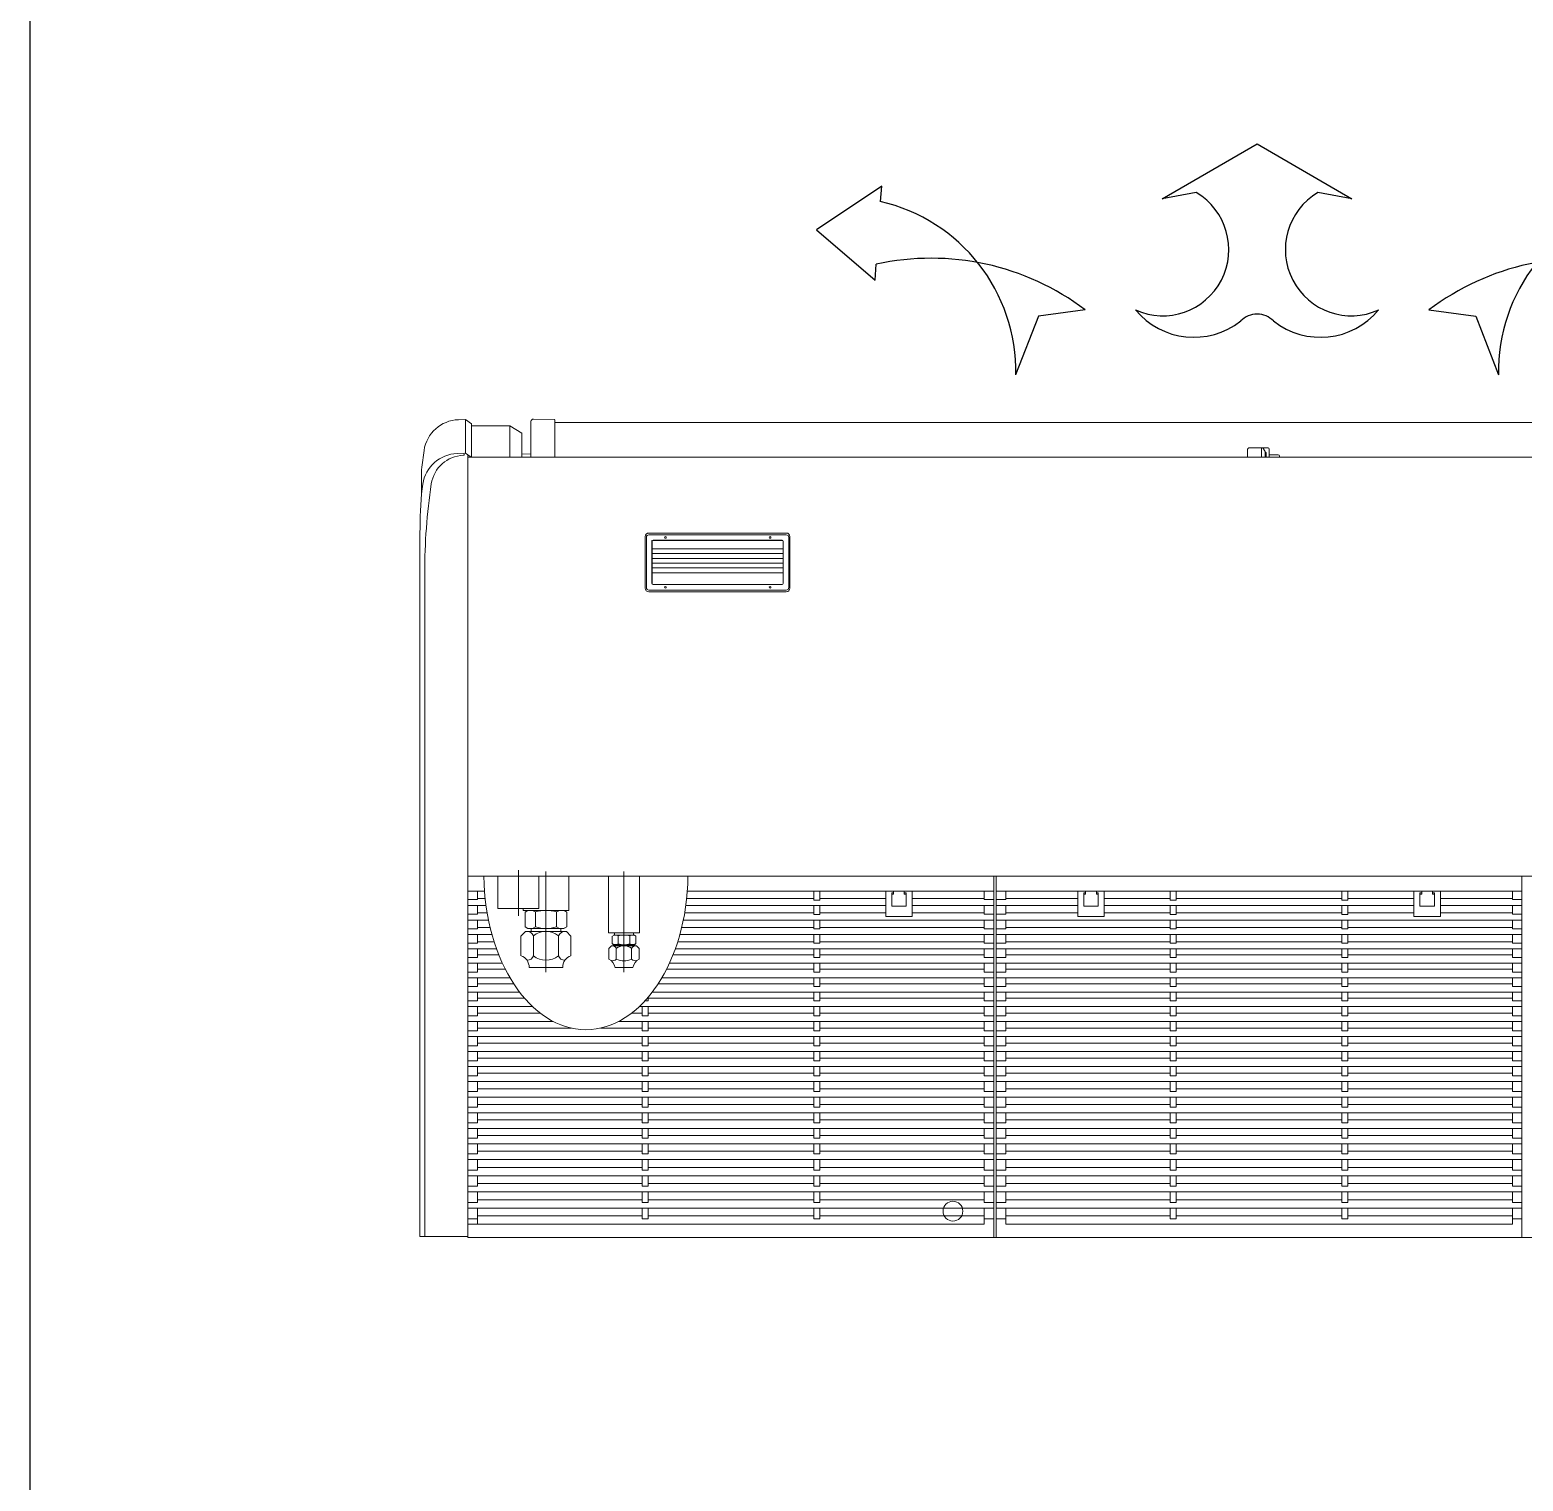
# Model space of a CAD drawing. Header units: inches. Extents: x -172 to 397, y -177 to 127.
# Drawn here: x 313.066 to 316.225, y 71.912 to 74.982 of the extents above; entities that cross this region are included whole.
import ezdxf

# ---------------------------------------------------------------- set-up
doc = ezdxf.new("R2010")
doc.units = ezdxf.units.IN
doc.header["$MEASUREMENT"] = 0
doc.linetypes.add('DIVIDE', pattern=[15, 7.5, -1.5, 1.5, -1.5, 1.5, -1.5])
for name, color, linetype in [('-EE-TEXT', 90, 'Continuous'), ('AC-FCU VRV', 100, 'Continuous'), ('AC-Sky Air R410A', 70, 'Continuous')]:
    doc.layers.add(name, color=color, linetype=linetype)
doc.layers.add('AC-VRV', color=30, linetype='Continuous', lineweight=0)

# ---------------------------------------------------------------- blocks, each defined once
blk = doc.blocks.new('A$C552A196F')
at = {"layer": 'AC-FCU VRV', "color": 4}
for p, q in [((0.1848, 0.1433), (0.1659, 0.1924)), ((0.5492, 0.1433), (0.5682, 0.1924)), ((0.2239, 0.1382), (0.1848, 0.1433)), ((0.5102, 0.1382), (0.5492, 0.1433)), ((0, 0.0716), (0.0488, 0.1134)), ((0.0488, 0.1134), (0.0497, 0.1002)), ((0.6852, 0.1134), (0.6843, 0.1002)), ((0.7341, 0.0716), (0.6852, 0.1134)), ((0.0546, 0.0352), (0, 0.0716)), ((0.6795, 0.0352), (0.7341, 0.0716)), ((0.0533, 0.048), (0.0546, 0.0352)), ((0.2881, 0.0456), (0.3164, 0.0405)), ((0.367, 0), (0.2881, 0.0456)), ((0.446, 0.0456), (0.367, 0)), ((0.4177, 0.0405), (0.446, 0.0456)), ((0.6808, 0.048), (0.6795, 0.0352))]:
    blk.add_line(p, q, dxfattribs=at)
for centre, radius, start, end in [((0.0211, 0.1892), 0.1448, 282.7302, 1.2724), ((0.7129, 0.1892), 0.1448, 178.7276, 257.2698), ((0.3143, 0.098), 0.063, 51.6489, 140.3449), ((0.4198, 0.098), 0.063, 39.6551, 128.3511), ((0.0958, 0.3074), 0.2122, 257.4741, 307.1365), ((0.2884, 0.088), 0.0551, 300.5308, 114.2727), ((0.367, 0.1606), 0.0189, 224.0338, 315.9662), ((0.4457, 0.088), 0.0551, 65.7273, 239.4692), ((0.6383, 0.3074), 0.2122, 232.8635, 282.5259)]:
    blk.add_arc(centre, radius, start, end, dxfattribs=at)
blk = doc.blocks.new('FHNQ ( 18-30 ) MV2S')
at = {"layer": 'AC-VRV', "color": 0}
for p, q in [((1927.7108, 1338.02), (1929.0288, 1338.02)), ((1928.1508, 1338.02), (1928.1508, 1337.719)), ((1928.5888, 1337.719), (1928.5888, 1338.02)), ((1928.5908, 1338.02), (1928.5908, 1337.719)), ((1929.0288, 1337.3683), (1929.0288, 1338.02)), ((1929.0288, 1338.019), (1929.0688, 1338.019)), ((1929.0648, 1337.4661), (1929.0648, 1338.019)), ((1929.0688, 1337.438), (1929.0688, 1338.019)), ((1927.7108, 1337.7187), (1929.0288, 1337.719)), ((1929.0675, 1337.4004), (1929.0675, 1337.3803)), ((1927.7108, 1337.3699), (1929.0288, 1337.3699)), ((1928.9563, 1337.3388), (1928.9563, 1337.3699)), ((1928.9763, 1337.3402), (1928.9763, 1337.3699)), ((1928.9838, 1337.3673), (1928.9763, 1337.3672)), ((1928.9838, 1337.3699), (1928.9838, 1337.3499)), ((1928.9938, 1337.3438), (1928.9938, 1337.3699)), ((1929.0259, 1337.342), (1929.0259, 1337.3699)), ((1929.0261, 1337.3699), (1929.0309, 1337.3666)), ((1929.0309, 1337.3385), (1929.0309, 1337.3666)), ((1929.0319, 1337.3683), (1929.0326, 1337.3683)), ((1929.0319, 1337.3666), (1929.0319, 1337.3683)), ((1929.0319, 1337.3666), (1929.0377, 1337.3668)), ((1928.9938, 1337.3438), (1928.9838, 1337.3499)), ((1928.9563, 1337.341), (1927.7833, 1337.341)), ((1928.9743, 1337.3382), (1928.9563, 1337.3385)), ((1928.9938, 1337.3438), (1929.0259, 1337.3438)), ((1929.0259, 1337.342), (1929.0309, 1337.3385)), ((1929.0309, 1337.3385), (1929.0367, 1337.3387))]:
    blk.add_line(p, q, dxfattribs=at)
at = {"layer": 'AC-VRV', "color": 8, "linetype": 'Continuous', "lineweight": 0}
for p, q in [((1928.1588, 1338.0089), (1928.1588, 1337.9955)), ((1928.5808, 1338.0089), (1928.1588, 1338.0089)), ((1928.5808, 1338.0089), (1928.5808, 1337.9955)), ((1929.0288, 1338.0089), (1928.5988, 1338.0089)), ((1928.5988, 1338.0089), (1928.5988, 1337.9955)), ((1928.1588, 1338.0043), (1928.1508, 1338.0043)), ((1928.5888, 1337.9955), (1928.1508, 1337.9955)), ((1928.2958, 1338.002), (1928.1588, 1338.002)), ((1928.2958, 1338.0043), (1928.2958, 1337.9955)), ((1928.3008, 1338.0043), (1928.2958, 1338.0043)), ((1928.3008, 1338.0043), (1928.3008, 1337.9955)), ((1928.3008, 1338.002), (1928.4388, 1338.002)), ((1928.4388, 1338.0043), (1928.4388, 1337.9955)), ((1928.4438, 1338.0043), (1928.4388, 1338.0043)), ((1928.4438, 1338.0043), (1928.4438, 1337.9955)), ((1928.4438, 1338.002), (1928.5808, 1338.002)), ((1928.5888, 1338.0043), (1928.5808, 1338.0043)), ((1928.5988, 1338.0043), (1928.5908, 1338.0043)), ((1929.0288, 1337.9955), (1928.5908, 1337.9955)), ((1928.7358, 1338.002), (1928.5988, 1338.002)), ((1928.7408, 1338.0043), (1928.7358, 1338.0043)), ((1928.7358, 1338.0043), (1928.7358, 1337.9955)), ((1928.7408, 1338.0043), (1928.7408, 1337.9955)), ((1928.7408, 1338.002), (1928.8788, 1338.002)), ((1928.8838, 1338.0043), (1928.8788, 1338.0043)), ((1928.8788, 1338.0043), (1928.8788, 1337.9955)), ((1928.8838, 1338.0043), (1928.8838, 1337.9955)), ((1928.8838, 1338.002), (1929.0208, 1338.002)), ((1928.1588, 1337.9908), (1928.1508, 1337.9908)), ((1928.1588, 1337.9908), (1928.1588, 1337.982)), ((1928.2958, 1337.9885), (1928.1588, 1337.9885)), ((1928.2958, 1337.9908), (1928.2958, 1337.982)), ((1928.3008, 1337.9908), (1928.2958, 1337.9908)), ((1928.3008, 1337.9908), (1928.3008, 1337.982)), ((1928.4388, 1337.9885), (1928.3008, 1337.9885)), ((1928.4388, 1337.9908), (1928.4388, 1337.982)), ((1928.4438, 1337.9908), (1928.4388, 1337.9908)), ((1928.4438, 1337.9908), (1928.4438, 1337.982)), ((1928.5808, 1337.9885), (1928.4438, 1337.9885)), ((1928.5808, 1337.9908), (1928.5888, 1337.9908)), ((1928.5808, 1337.9908), (1928.5808, 1337.982)), ((1928.5988, 1337.9908), (1928.5908, 1337.9908)), ((1928.5988, 1337.9908), (1928.5988, 1337.982)), ((1928.7358, 1337.9885), (1928.5988, 1337.9885)), ((1928.7358, 1337.9908), (1928.7358, 1337.982)), ((1928.7408, 1337.9908), (1928.7358, 1337.9908)), ((1928.7408, 1337.9908), (1928.7408, 1337.982)), ((1928.8788, 1337.9885), (1928.7408, 1337.9885)), ((1928.8838, 1337.9908), (1928.8788, 1337.9908)), ((1928.8788, 1337.9908), (1928.8788, 1337.982)), ((1928.8838, 1337.9908), (1928.8838, 1337.982)), ((1929.0208, 1337.9885), (1928.8838, 1337.9885)), ((1928.5888, 1337.982), (1928.1508, 1337.982)), ((1928.1588, 1337.9773), (1928.1508, 1337.9773)), ((1928.1588, 1337.9773), (1928.1588, 1337.9685)), ((1928.2958, 1337.975), (1928.1588, 1337.975)), ((1928.2958, 1337.9773), (1928.2958, 1337.9685)), ((1928.3008, 1337.9773), (1928.2958, 1337.9773)), ((1928.3008, 1337.9773), (1928.3008, 1337.9685)), ((1928.4388, 1337.975), (1928.3008, 1337.975)), ((1928.4388, 1337.9773), (1928.4388, 1337.9685)), ((1928.4438, 1337.9773), (1928.4388, 1337.9773)), ((1928.4438, 1337.9773), (1928.4438, 1337.9685)), ((1928.5808, 1337.975), (1928.4438, 1337.975)), ((1928.5808, 1337.9773), (1928.5888, 1337.9773)), ((1928.5808, 1337.9773), (1928.5808, 1337.9685)), ((1929.0288, 1337.982), (1928.5908, 1337.982)), ((1928.5988, 1337.9773), (1928.5908, 1337.9773)), ((1928.5988, 1337.9773), (1928.5988, 1337.9685)), ((1928.7358, 1337.975), (1928.5988, 1337.975)), ((1928.7408, 1337.9773), (1928.7358, 1337.9773)), ((1928.7358, 1337.9773), (1928.7358, 1337.9685)), ((1928.7408, 1337.9773), (1928.7408, 1337.9685)), ((1928.8788, 1337.975), (1928.7408, 1337.975)), ((1928.8838, 1337.9773), (1928.8788, 1337.9773)), ((1928.8788, 1337.9773), (1928.8788, 1337.9685)), ((1928.8838, 1337.9773), (1928.8838, 1337.9685)), ((1929.0208, 1337.975), (1928.8838, 1337.975)), ((1928.5888, 1337.9685), (1928.1508, 1337.9685)), ((1928.1588, 1337.9638), (1928.1508, 1337.9638)), ((1928.1588, 1337.9638), (1928.1588, 1337.955)), ((1928.2958, 1337.9615), (1928.1588, 1337.9615)), ((1928.3008, 1337.9638), (1928.2958, 1337.9638)), ((1928.2958, 1337.9638), (1928.2958, 1337.955)), ((1928.3008, 1337.9638), (1928.3008, 1337.955)), ((1928.4388, 1337.9615), (1928.3008, 1337.9615)), ((1928.4438, 1337.9638), (1928.4388, 1337.9638)), ((1928.4388, 1337.9638), (1928.4388, 1337.955)), ((1928.4438, 1337.9638), (1928.4438, 1337.955)), ((1928.5808, 1337.9615), (1928.4438, 1337.9615)), ((1928.5808, 1337.9638), (1928.5888, 1337.9638)), ((1928.5808, 1337.9638), (1928.5808, 1337.955)), ((1929.0288, 1337.9685), (1928.5908, 1337.9685)), ((1928.5988, 1337.9638), (1928.5908, 1337.9638)), ((1928.5988, 1337.9638), (1928.5988, 1337.955)), ((1928.7358, 1337.9615), (1928.5988, 1337.9615)), ((1928.7408, 1337.9638), (1928.7358, 1337.9638)), ((1928.7358, 1337.9638), (1928.7358, 1337.955)), ((1928.7408, 1337.9638), (1928.7408, 1337.955)), ((1928.8788, 1337.9615), (1928.7408, 1337.9615)), ((1928.8838, 1337.9638), (1928.8788, 1337.9638)), ((1928.8788, 1337.9638), (1928.8788, 1337.955)), ((1928.8838, 1337.9638), (1928.8838, 1337.955)), ((1929.0208, 1337.9615), (1928.8838, 1337.9615)), ((1928.5888, 1337.955), (1928.1508, 1337.955)), ((1928.1588, 1337.9503), (1928.1508, 1337.9503)), ((1928.1588, 1337.9503), (1928.1588, 1337.942)), ((1928.2958, 1337.948), (1928.1588, 1337.948)), ((1928.3008, 1337.9503), (1928.2958, 1337.9503)), ((1928.2958, 1337.9503), (1928.2958, 1337.942)), ((1928.3008, 1337.9503), (1928.3008, 1337.942)), ((1928.4388, 1337.948), (1928.3008, 1337.948)), ((1928.4388, 1337.9503), (1928.4388, 1337.942)), ((1928.4438, 1337.9503), (1928.4388, 1337.9503)), ((1928.4438, 1337.9503), (1928.4438, 1337.942)), ((1928.5808, 1337.948), (1928.4438, 1337.948)), ((1928.5808, 1337.9503), (1928.5888, 1337.9503)), ((1928.5808, 1337.9503), (1928.5808, 1337.942)), ((1929.0288, 1337.955), (1928.5908, 1337.955)), ((1928.5988, 1337.9503), (1928.5908, 1337.9503)), ((1928.5988, 1337.9503), (1928.5988, 1337.942)), ((1928.7358, 1337.948), (1928.5988, 1337.948)), ((1928.7358, 1337.9503), (1928.7358, 1337.942)), ((1928.7408, 1337.9503), (1928.7358, 1337.9503)), ((1928.7408, 1337.9503), (1928.7408, 1337.942)), ((1928.8788, 1337.948), (1928.7408, 1337.948)), ((1928.8838, 1337.9503), (1928.8788, 1337.9503)), ((1928.8788, 1337.9503), (1928.8788, 1337.942)), ((1928.8838, 1337.9503), (1928.8838, 1337.942)), ((1929.0208, 1337.948), (1928.8838, 1337.948)), ((1928.5888, 1337.942), (1928.1508, 1337.942)), ((1928.1588, 1337.9373), (1928.1508, 1337.9373)), ((1928.1588, 1337.9373), (1928.1588, 1337.929)), ((1928.2958, 1337.935), (1928.1588, 1337.935)), ((1928.2958, 1337.9373), (1928.2958, 1337.929)), ((1928.3008, 1337.9373), (1928.2958, 1337.9373)), ((1928.3008, 1337.9373), (1928.3008, 1337.929)), ((1928.4388, 1337.935), (1928.3008, 1337.935)), ((1928.4438, 1337.9373), (1928.4388, 1337.9373)), ((1928.4388, 1337.9373), (1928.4388, 1337.929)), ((1928.4438, 1337.9373), (1928.4438, 1337.929)), ((1928.5808, 1337.935), (1928.4438, 1337.935)), ((1928.5808, 1337.9373), (1928.5808, 1337.929)), ((1928.5808, 1337.9373), (1928.5888, 1337.9373)), ((1929.0288, 1337.942), (1928.5908, 1337.942)), ((1928.5988, 1337.9373), (1928.5908, 1337.9373)), ((1928.5988, 1337.9373), (1928.5988, 1337.929)), ((1928.7358, 1337.935), (1928.5988, 1337.935)), ((1928.7408, 1337.9373), (1928.7358, 1337.9373)), ((1928.7358, 1337.9373), (1928.7358, 1337.929)), ((1928.7408, 1337.9373), (1928.7408, 1337.929)), ((1928.8788, 1337.935), (1928.7408, 1337.935)), ((1928.8788, 1337.9373), (1928.8788, 1337.929)), ((1928.8838, 1337.9373), (1928.8788, 1337.9373)), ((1928.8838, 1337.9373), (1928.8838, 1337.929)), ((1929.0208, 1337.935), (1928.8838, 1337.935)), ((1928.5888, 1337.929), (1928.1508, 1337.929)), ((1928.1588, 1337.9243), (1928.1508, 1337.9243)), ((1928.1588, 1337.9243), (1928.1588, 1337.916)), ((1928.2958, 1337.922), (1928.1588, 1337.922)), ((1928.2958, 1337.9243), (1928.2958, 1337.916)), ((1928.3008, 1337.9243), (1928.2958, 1337.9243)), ((1928.3008, 1337.9243), (1928.3008, 1337.916)), ((1928.4388, 1337.922), (1928.3008, 1337.922)), ((1928.4388, 1337.9243), (1928.4388, 1337.916)), ((1928.4438, 1337.9243), (1928.4388, 1337.9243)), ((1928.4438, 1337.9243), (1928.4438, 1337.916)), ((1928.5808, 1337.922), (1928.4438, 1337.922)), ((1928.5808, 1337.9243), (1928.5808, 1337.916)), ((1928.5808, 1337.9243), (1928.5888, 1337.9243)), ((1929.0288, 1337.929), (1928.5908, 1337.929)), ((1928.5988, 1337.9243), (1928.5908, 1337.9243)), ((1928.5988, 1337.9243), (1928.5988, 1337.916)), ((1928.7358, 1337.922), (1928.5988, 1337.922)), ((1928.7408, 1337.9243), (1928.7358, 1337.9243)), ((1928.7358, 1337.9243), (1928.7358, 1337.916)), ((1928.7408, 1337.9243), (1928.7408, 1337.916)), ((1928.8788, 1337.922), (1928.7408, 1337.922)), ((1928.8838, 1337.9243), (1928.8788, 1337.9243)), ((1928.8788, 1337.9243), (1928.8788, 1337.916)), ((1928.8838, 1337.9243), (1928.8838, 1337.916)), ((1929.0208, 1337.922), (1928.8838, 1337.922)), ((1928.5888, 1337.916), (1928.1508, 1337.916)), ((1928.1588, 1337.9113), (1928.1508, 1337.9113)), ((1928.1588, 1337.9113), (1928.1588, 1337.903)), ((1928.2958, 1337.909), (1928.1588, 1337.909)), ((1928.3008, 1337.9113), (1928.2958, 1337.9113)), ((1928.2958, 1337.9113), (1928.2958, 1337.903)), ((1928.3008, 1337.9113), (1928.3008, 1337.903)), ((1928.4388, 1337.909), (1928.3008, 1337.909)), ((1928.4438, 1337.9113), (1928.4388, 1337.9113)), ((1928.4388, 1337.9113), (1928.4388, 1337.903)), ((1928.4438, 1337.9113), (1928.4438, 1337.903)), ((1928.5808, 1337.909), (1928.4438, 1337.909)), ((1928.5808, 1337.9113), (1928.5808, 1337.903)), ((1928.5808, 1337.9113), (1928.5888, 1337.9113)), ((1929.0288, 1337.916), (1928.5908, 1337.916)), ((1928.5988, 1337.9113), (1928.5908, 1337.9113)), ((1928.5988, 1337.9113), (1928.5988, 1337.903)), ((1928.7358, 1337.909), (1928.5988, 1337.909)), ((1928.7408, 1337.9113), (1928.7358, 1337.9113)), ((1928.7358, 1337.9113), (1928.7358, 1337.903)), ((1928.7408, 1337.9113), (1928.7408, 1337.903)), ((1928.8788, 1337.909), (1928.7408, 1337.909)), ((1928.8788, 1337.9113), (1928.8788, 1337.903)), ((1928.8838, 1337.9113), (1928.8788, 1337.9113)), ((1928.8838, 1337.9113), (1928.8838, 1337.903)), ((1929.0208, 1337.909), (1928.8838, 1337.909)), ((1928.5888, 1337.903), (1928.1508, 1337.903)), ((1928.1588, 1337.8983), (1928.1508, 1337.8983)), ((1928.1588, 1337.8983), (1928.1588, 1337.89)), ((1928.2958, 1337.896), (1928.1588, 1337.896)), ((1928.3008, 1337.8983), (1928.2958, 1337.8983)), ((1928.2958, 1337.8983), (1928.2958, 1337.89)), ((1928.3008, 1337.8983), (1928.3008, 1337.89)), ((1928.4388, 1337.896), (1928.3008, 1337.896)), ((1928.4438, 1337.8983), (1928.4388, 1337.8983)), ((1928.4388, 1337.8983), (1928.4388, 1337.89)), ((1928.4438, 1337.8983), (1928.4438, 1337.89)), ((1928.5808, 1337.896), (1928.4438, 1337.896)), ((1928.5808, 1337.8983), (1928.5888, 1337.8983)), ((1928.5808, 1337.8983), (1928.5808, 1337.89)), ((1929.0288, 1337.903), (1928.5908, 1337.903)), ((1928.5988, 1337.8983), (1928.5908, 1337.8983)), ((1928.5988, 1337.8983), (1928.5988, 1337.89)), ((1928.7358, 1337.896), (1928.5988, 1337.896)), ((1928.7408, 1337.8983), (1928.7358, 1337.8983)), ((1928.7358, 1337.8983), (1928.7358, 1337.89)), ((1928.7408, 1337.8983), (1928.7408, 1337.89)), ((1928.8788, 1337.896), (1928.7408, 1337.896)), ((1928.8788, 1337.8983), (1928.8788, 1337.89)), ((1928.8838, 1337.8983), (1928.8788, 1337.8983)), ((1928.8838, 1337.8983), (1928.8838, 1337.89)), ((1929.0208, 1337.896), (1928.8838, 1337.896)), ((1928.5888, 1337.89), (1928.1508, 1337.89)), ((1928.1588, 1337.8853), (1928.1508, 1337.8853)), ((1928.1588, 1337.8853), (1928.1588, 1337.8775)), ((1928.2958, 1337.883), (1928.1588, 1337.883)), ((1928.3008, 1337.8853), (1928.2958, 1337.8853)), ((1928.2958, 1337.8853), (1928.2958, 1337.8775)), ((1928.3008, 1337.8853), (1928.3008, 1337.8775)), ((1928.4388, 1337.883), (1928.3008, 1337.883)), ((1928.4388, 1337.8853), (1928.4388, 1337.8775)), ((1928.4438, 1337.8853), (1928.4388, 1337.8853)), ((1928.4438, 1337.8853), (1928.4438, 1337.8775)), ((1928.5808, 1337.883), (1928.4438, 1337.883)), ((1928.5808, 1337.8853), (1928.5808, 1337.8775)), ((1928.5808, 1337.8853), (1928.5888, 1337.8853)), ((1929.0288, 1337.89), (1928.5908, 1337.89)), ((1928.5988, 1337.8853), (1928.5908, 1337.8853)), ((1928.5988, 1337.8853), (1928.5988, 1337.8775)), ((1928.7358, 1337.883), (1928.5988, 1337.883)), ((1928.7358, 1337.8853), (1928.7358, 1337.8775)), ((1928.7408, 1337.8853), (1928.7358, 1337.8853)), ((1928.7408, 1337.8853), (1928.7408, 1337.8775)), ((1928.8788, 1337.883), (1928.7408, 1337.883)), ((1928.8838, 1337.8853), (1928.8788, 1337.8853)), ((1928.8788, 1337.8853), (1928.8788, 1337.8775)), ((1928.8838, 1337.8853), (1928.8838, 1337.8775)), ((1929.0208, 1337.883), (1928.8838, 1337.883)), ((1928.5888, 1337.8775), (1928.1508, 1337.8775)), ((1928.1588, 1337.8728), (1928.1508, 1337.8728)), ((1928.1588, 1337.8728), (1928.1588, 1337.865)), ((1928.2958, 1337.8705), (1928.1588, 1337.8705)), ((1928.3008, 1337.8728), (1928.2958, 1337.8728)), ((1928.2958, 1337.8728), (1928.2958, 1337.865)), ((1928.3008, 1337.8728), (1928.3008, 1337.865)), ((1928.4388, 1337.8705), (1928.3008, 1337.8705)), ((1928.4388, 1337.8728), (1928.4388, 1337.865)), ((1928.4438, 1337.8728), (1928.4388, 1337.8728)), ((1928.4438, 1337.8728), (1928.4438, 1337.865)), ((1928.5808, 1337.8705), (1928.4438, 1337.8705)), ((1928.5808, 1337.8728), (1928.5888, 1337.8728)), ((1928.5808, 1337.8728), (1928.5808, 1337.865)), ((1929.0288, 1337.8775), (1928.5908, 1337.8775)), ((1928.5988, 1337.8728), (1928.5908, 1337.8728)), ((1928.5988, 1337.8728), (1928.5988, 1337.865)), ((1928.7358, 1337.8705), (1928.5988, 1337.8705)), ((1928.7408, 1337.8728), (1928.7358, 1337.8728)), ((1928.7358, 1337.8728), (1928.7358, 1337.865)), ((1928.7408, 1337.8728), (1928.7408, 1337.865)), ((1928.8788, 1337.8705), (1928.7408, 1337.8705)), ((1928.8788, 1337.8728), (1928.8788, 1337.865)), ((1928.8838, 1337.8728), (1928.8788, 1337.8728)), ((1928.8838, 1337.8728), (1928.8838, 1337.865)), ((1929.0208, 1337.8705), (1928.8838, 1337.8705)), ((1928.5888, 1337.865), (1928.1508, 1337.865)), ((1928.1588, 1337.8603), (1928.1508, 1337.8603)), ((1928.1588, 1337.8603), (1928.1588, 1337.8525)), ((1928.2958, 1337.858), (1928.1588, 1337.858)), ((1928.2958, 1337.8603), (1928.2958, 1337.8525)), ((1928.3008, 1337.8603), (1928.2958, 1337.8603)), ((1928.3008, 1337.8603), (1928.3008, 1337.8525)), ((1928.4388, 1337.858), (1928.3008, 1337.858)), ((1928.4438, 1337.8603), (1928.4388, 1337.8603)), ((1928.4388, 1337.8603), (1928.4388, 1337.8525)), ((1928.4438, 1337.8603), (1928.4438, 1337.8525)), ((1928.5808, 1337.858), (1928.4438, 1337.858)), ((1928.5808, 1337.8603), (1928.5808, 1337.8525)), ((1928.5808, 1337.8603), (1928.5888, 1337.8603)), ((1929.0288, 1337.865), (1928.5908, 1337.865)), ((1928.5988, 1337.8603), (1928.5908, 1337.8603)), ((1928.5988, 1337.8603), (1928.5988, 1337.8525)), ((1928.7358, 1337.858), (1928.5988, 1337.858)), ((1928.7408, 1337.8603), (1928.7358, 1337.8603)), ((1928.7358, 1337.8603), (1928.7358, 1337.8525)), ((1928.7408, 1337.8603), (1928.7408, 1337.8525)), ((1928.8788, 1337.858), (1928.7408, 1337.858)), ((1928.8788, 1337.8603), (1928.8788, 1337.8525)), ((1928.8838, 1337.8603), (1928.8788, 1337.8603)), ((1928.8838, 1337.8603), (1928.8838, 1337.8525)), ((1929.0208, 1337.858), (1928.8838, 1337.858)), ((1928.5888, 1337.8525), (1928.1508, 1337.8525)), ((1928.1588, 1337.8478), (1928.1508, 1337.8478)), ((1928.1588, 1337.8478), (1928.1588, 1337.84)), ((1928.2958, 1337.8455), (1928.1588, 1337.8455)), ((1928.2958, 1337.8478), (1928.2958, 1337.84)), ((1928.3008, 1337.8478), (1928.2958, 1337.8478)), ((1928.3008, 1337.8478), (1928.3008, 1337.84)), ((1928.4388, 1337.8455), (1928.3008, 1337.8455)), ((1928.4388, 1337.8478), (1928.4388, 1337.84)), ((1928.4438, 1337.8478), (1928.4388, 1337.8478)), ((1928.4438, 1337.8478), (1928.4438, 1337.84)), ((1928.5808, 1337.8455), (1928.4438, 1337.8455)), ((1928.5808, 1337.8478), (1928.5808, 1337.84)), ((1928.5808, 1337.8478), (1928.5888, 1337.8478)), ((1929.0288, 1337.8525), (1928.5908, 1337.8525)), ((1928.5988, 1337.8478), (1928.5908, 1337.8478)), ((1928.5988, 1337.8478), (1928.5988, 1337.84)), ((1928.7358, 1337.8455), (1928.5988, 1337.8455)), ((1928.7358, 1337.8478), (1928.7358, 1337.84)), ((1928.7408, 1337.8478), (1928.7358, 1337.8478)), ((1928.7408, 1337.8478), (1928.7408, 1337.84)), ((1928.8788, 1337.8455), (1928.7408, 1337.8455)), ((1928.8788, 1337.8478), (1928.8788, 1337.84)), ((1928.8838, 1337.8478), (1928.8788, 1337.8478)), ((1928.8838, 1337.8478), (1928.8838, 1337.84)), ((1928.9183, 1337.8455), (1928.8838, 1337.8455)), ((1929.0208, 1337.8455), (1928.9426, 1337.8455)), ((1928.5888, 1337.84), (1928.1508, 1337.84)), ((1928.1588, 1337.8353), (1928.1508, 1337.8353)), ((1928.1588, 1337.8353), (1928.1588, 1337.8275)), ((1928.2958, 1337.833), (1928.1588, 1337.833)), ((1928.2958, 1337.8353), (1928.2958, 1337.8275)), ((1928.3008, 1337.8353), (1928.2958, 1337.8353)), ((1928.3008, 1337.8353), (1928.3008, 1337.8275)), ((1928.4388, 1337.833), (1928.3008, 1337.833)), ((1928.4438, 1337.8353), (1928.4388, 1337.8353)), ((1928.4388, 1337.8353), (1928.4388, 1337.8275)), ((1928.4438, 1337.8353), (1928.4438, 1337.8275)), ((1928.5808, 1337.833), (1928.4438, 1337.833)), ((1928.5808, 1337.8353), (1928.5808, 1337.8275)), ((1928.5808, 1337.8353), (1928.5888, 1337.8353)), ((1928.9032, 1337.84), (1928.5908, 1337.84)), ((1928.5988, 1337.8353), (1928.5908, 1337.8353)), ((1928.5988, 1337.8353), (1928.5988, 1337.8275)), ((1928.7358, 1337.833), (1928.5988, 1337.833)), ((1928.7408, 1337.8353), (1928.7358, 1337.8353)), ((1928.7358, 1337.8353), (1928.7358, 1337.8275)), ((1928.7408, 1337.8353), (1928.7408, 1337.8275)), ((1928.8788, 1337.833), (1928.7408, 1337.833)), ((1928.8838, 1337.8353), (1928.8788, 1337.8353)), ((1928.8788, 1337.8353), (1928.8788, 1337.8275)), ((1928.8838, 1337.8353), (1928.8838, 1337.8275)), ((1928.8923, 1337.833), (1928.8838, 1337.833)), ((1929.0288, 1337.84), (1928.9577, 1337.84)), ((1929.0208, 1337.833), (1928.9686, 1337.833)), ((1928.5888, 1337.8275), (1928.1508, 1337.8275)), ((1928.1588, 1337.8228), (1928.1508, 1337.8228)), ((1928.1588, 1337.8228), (1928.1588, 1337.8155)), ((1928.2958, 1337.8205), (1928.1588, 1337.8205)), ((1928.2958, 1337.8228), (1928.2958, 1337.8155)), ((1928.3008, 1337.8228), (1928.2958, 1337.8228)), ((1928.3008, 1337.8228), (1928.3008, 1337.8155)), ((1928.4388, 1337.8205), (1928.3008, 1337.8205)), ((1928.4388, 1337.8228), (1928.4388, 1337.8155)), ((1928.4438, 1337.8228), (1928.4388, 1337.8228)), ((1928.4438, 1337.8228), (1928.4438, 1337.8155)), ((1928.5808, 1337.8205), (1928.4438, 1337.8205)), ((1928.5808, 1337.8228), (1928.5888, 1337.8228)), ((1928.5808, 1337.8228), (1928.5808, 1337.8155)), ((1928.8858, 1337.8275), (1928.5908, 1337.8275)), ((1928.5988, 1337.8228), (1928.5908, 1337.8228)), ((1928.5988, 1337.8228), (1928.5988, 1337.8155)), ((1928.7358, 1337.8205), (1928.5988, 1337.8205)), ((1928.7408, 1337.8228), (1928.7358, 1337.8228)), ((1928.7358, 1337.8228), (1928.7358, 1337.8155)), ((1928.7408, 1337.8228), (1928.7408, 1337.8155)), ((1928.8792, 1337.8205), (1928.7408, 1337.8205)), ((1928.8788, 1337.8228), (1928.8788, 1337.8201)), ((1928.8812, 1337.8228), (1928.8788, 1337.8228)), ((1929.0288, 1337.8275), (1928.9751, 1337.8275)), ((1929.0208, 1337.8205), (1928.9818, 1337.8205)), ((1928.5888, 1337.8155), (1928.1508, 1337.8155)), ((1928.1588, 1337.8108), (1928.1508, 1337.8108)), ((1928.1588, 1337.8108), (1928.1588, 1337.8035)), ((1928.2958, 1337.8085), (1928.1588, 1337.8085)), ((1928.3008, 1337.8108), (1928.2958, 1337.8108)), ((1928.2958, 1337.8108), (1928.2958, 1337.8035)), ((1928.3008, 1337.8108), (1928.3008, 1337.8035)), ((1928.4388, 1337.8085), (1928.3008, 1337.8085)), ((1928.4438, 1337.8108), (1928.4388, 1337.8108)), ((1928.4388, 1337.8108), (1928.4388, 1337.8035)), ((1928.4438, 1337.8108), (1928.4438, 1337.8035)), ((1928.5808, 1337.8085), (1928.4438, 1337.8085)), ((1928.5808, 1337.8108), (1928.5888, 1337.8108)), ((1928.5808, 1337.8108), (1928.5808, 1337.8035)), ((1928.8751, 1337.8155), (1928.5908, 1337.8155)), ((1928.5988, 1337.8108), (1928.5908, 1337.8108)), ((1928.5988, 1337.8108), (1928.5988, 1337.8035)), ((1928.7358, 1337.8085), (1928.5988, 1337.8085)), ((1928.7408, 1337.8108), (1928.7358, 1337.8108)), ((1928.7358, 1337.8108), (1928.7358, 1337.8035)), ((1928.7408, 1337.8108), (1928.7408, 1337.8035)), ((1928.8702, 1337.8085), (1928.7408, 1337.8085)), ((1929.0288, 1337.8155), (1928.9858, 1337.8155)), ((1929.0208, 1337.8085), (1928.9907, 1337.8085)), ((1928.5888, 1337.8035), (1928.1508, 1337.8035)), ((1928.1588, 1337.7988), (1928.1508, 1337.7988)), ((1928.1588, 1337.7988), (1928.1588, 1337.7915)), ((1928.2958, 1337.7965), (1928.1588, 1337.7965)), ((1928.2958, 1337.7988), (1928.2958, 1337.7915)), ((1928.3008, 1337.7988), (1928.2958, 1337.7988)), ((1928.3008, 1337.7988), (1928.3008, 1337.7915)), ((1928.4388, 1337.7965), (1928.3008, 1337.7965)), ((1928.4438, 1337.7988), (1928.4388, 1337.7988)), ((1928.4388, 1337.7988), (1928.4388, 1337.7915)), ((1928.4438, 1337.7988), (1928.4438, 1337.7915)), ((1928.5808, 1337.7965), (1928.4438, 1337.7965)), ((1928.5808, 1337.7988), (1928.5888, 1337.7988)), ((1928.5808, 1337.7988), (1928.5808, 1337.7915)), ((1928.8671, 1337.8035), (1928.5908, 1337.8035)), ((1928.5988, 1337.7988), (1928.5908, 1337.7988)), ((1928.5988, 1337.7988), (1928.5988, 1337.7915)), ((1928.7358, 1337.7965), (1928.5988, 1337.7965)), ((1928.7408, 1337.7988), (1928.7358, 1337.7988)), ((1928.7358, 1337.7988), (1928.7358, 1337.7915)), ((1928.7408, 1337.7988), (1928.7408, 1337.7915)), ((1928.8633, 1337.7965), (1928.7408, 1337.7965)), ((1929.0288, 1337.8035), (1928.9938, 1337.8035)), ((1929.0208, 1337.7965), (1928.9976, 1337.7965)), ((1928.5888, 1337.7915), (1928.1508, 1337.7915)), ((1928.1588, 1337.7868), (1928.1508, 1337.7868)), ((1928.1588, 1337.7868), (1928.1588, 1337.7795)), ((1928.2958, 1337.7845), (1928.1588, 1337.7845)), ((1928.3008, 1337.7868), (1928.2958, 1337.7868)), ((1928.2958, 1337.7868), (1928.2958, 1337.7795)), ((1928.3008, 1337.7868), (1928.3008, 1337.7795)), ((1928.4388, 1337.7845), (1928.3008, 1337.7845)), ((1928.4438, 1337.7868), (1928.4388, 1337.7868)), ((1928.4388, 1337.7868), (1928.4388, 1337.7795)), ((1928.4438, 1337.7868), (1928.4438, 1337.7795)), ((1928.5808, 1337.7845), (1928.4438, 1337.7845)), ((1928.5808, 1337.7868), (1928.5808, 1337.7795)), ((1928.5808, 1337.7868), (1928.5888, 1337.7868)), ((1928.8609, 1337.7915), (1928.5908, 1337.7915)), ((1928.5988, 1337.7868), (1928.5908, 1337.7868)), ((1928.5988, 1337.7868), (1928.5988, 1337.7795)), ((1928.7358, 1337.7845), (1928.5988, 1337.7845)), ((1928.7358, 1337.7868), (1928.7358, 1337.7795)), ((1928.7408, 1337.7868), (1928.7358, 1337.7868)), ((1928.7408, 1337.7868), (1928.7408, 1337.7795)), ((1928.8579, 1337.7845), (1928.7408, 1337.7845)), ((1928.8861, 1337.788), (1928.8861, 1337.7792)), ((1928.8913, 1337.795), (1928.9063, 1337.795)), ((1928.8925, 1337.788), (1928.8925, 1337.7791)), ((1928.9052, 1337.788), (1928.9052, 1337.7791)), ((1928.9115, 1337.788), (1928.9115, 1337.7792)), ((1928.943, 1337.7852), (1928.943, 1337.7688)), ((1928.9778, 1337.795), (1928.9498, 1337.795)), ((1928.9534, 1337.7852), (1928.9534, 1337.7688)), ((1928.9742, 1337.7852), (1928.9742, 1337.7688)), ((1928.9846, 1337.7852), (1928.9846, 1337.7688)), ((1929.0288, 1337.7915), (1929, 1337.7915)), ((1929.0208, 1337.7845), (1929.003, 1337.7845)), ((1928.5888, 1337.7795), (1928.1508, 1337.7795)), ((1928.1588, 1337.7748), (1928.1508, 1337.7748)), ((1928.1588, 1337.7748), (1928.1588, 1337.7675)), ((1928.2958, 1337.7736), (1928.1588, 1337.7736)), ((1928.3008, 1337.7748), (1928.2958, 1337.7748)), ((1928.2958, 1337.7748), (1928.2958, 1337.7675)), ((1928.3008, 1337.7748), (1928.3008, 1337.7675)), ((1928.4388, 1337.7736), (1928.3008, 1337.7736)), ((1928.4438, 1337.7748), (1928.4388, 1337.7748)), ((1928.4388, 1337.7748), (1928.4388, 1337.7675)), ((1928.4438, 1337.7748), (1928.4438, 1337.7675)), ((1928.5808, 1337.7736), (1928.4438, 1337.7736)), ((1928.5808, 1337.7748), (1928.5808, 1337.7675)), ((1928.5888, 1337.7748), (1928.5808, 1337.7748)), ((1928.856, 1337.7795), (1928.5908, 1337.7795)), ((1928.5988, 1337.7748), (1928.5908, 1337.7748)), ((1928.5988, 1337.7748), (1928.5988, 1337.7675)), ((1928.7358, 1337.7736), (1928.5988, 1337.7736)), ((1928.7408, 1337.7748), (1928.7358, 1337.7748)), ((1928.7358, 1337.7748), (1928.7358, 1337.7675)), ((1928.7408, 1337.7748), (1928.7408, 1337.7675)), ((1928.854, 1337.7736), (1928.7408, 1337.7736)), ((1928.8883, 1337.777), (1928.8861, 1337.7792)), ((1928.8883, 1337.777), (1928.9093, 1337.777)), ((1928.889, 1337.775), (1928.89, 1337.776)), ((1928.889, 1337.769), (1928.889, 1337.775)), ((1928.9076, 1337.776), (1928.89, 1337.776)), ((1928.894, 1337.7752), (1928.894, 1337.7687)), ((1928.9036, 1337.7752), (1928.9036, 1337.7687)), ((1928.9056, 1337.777), (1928.9056, 1337.776)), ((1928.9086, 1337.775), (1928.9076, 1337.776)), ((1928.9086, 1337.769), (1928.9086, 1337.775)), ((1928.9093, 1337.777), (1928.9115, 1337.7792)), ((1929.0288, 1337.7795), (1929.0049, 1337.7795)), ((1929.0208, 1337.7736), (1929.0069, 1337.7736)), ((1928.5888, 1337.7675), (1928.1508, 1337.7675)), ((1928.1588, 1337.7628), (1928.1508, 1337.7628)), ((1928.1588, 1337.7628), (1928.1588, 1337.7555)), ((1928.2958, 1337.7616), (1928.1588, 1337.7616)), ((1928.3008, 1337.7628), (1928.2958, 1337.7628)), ((1928.2958, 1337.7628), (1928.2958, 1337.7555)), ((1928.3008, 1337.7628), (1928.3008, 1337.7555)), ((1928.4388, 1337.7616), (1928.3008, 1337.7616)), ((1928.4388, 1337.7628), (1928.4388, 1337.7555)), ((1928.4438, 1337.7628), (1928.4388, 1337.7628)), ((1928.4438, 1337.7628), (1928.4438, 1337.7555)), ((1928.5808, 1337.7616), (1928.4438, 1337.7616)), ((1928.5888, 1337.7628), (1928.5808, 1337.7628)), ((1928.5808, 1337.7628), (1928.5808, 1337.7555)), ((1928.8522, 1337.7675), (1928.5908, 1337.7675)), ((1928.5988, 1337.7628), (1928.5908, 1337.7628)), ((1928.5988, 1337.7628), (1928.5988, 1337.7555)), ((1928.7358, 1337.7616), (1928.5988, 1337.7616)), ((1928.7358, 1337.7628), (1928.7358, 1337.7555)), ((1928.7408, 1337.7628), (1928.7358, 1337.7628)), ((1928.7408, 1337.7628), (1928.7408, 1337.7555)), ((1928.8507, 1337.7616), (1928.7408, 1337.7616)), ((1928.8858, 1337.766), (1928.9118, 1337.766)), ((1928.8858, 1337.766), (1928.8858, 1337.719)), ((1928.89, 1337.768), (1928.889, 1337.769)), ((1928.9076, 1337.768), (1928.89, 1337.768)), ((1928.8909, 1337.766), (1928.8909, 1337.768)), ((1928.9068, 1337.766), (1928.9068, 1337.768)), ((1928.9118, 1337.766), (1928.9118, 1337.719)), ((1928.9468, 1337.765), (1928.943, 1337.7688)), ((1928.9488, 1337.7625), (1928.9465, 1337.7611)), ((1928.9465, 1337.7611), (1928.9465, 1337.7488)), ((1928.9808, 1337.765), (1928.9468, 1337.765)), ((1928.9788, 1337.7625), (1928.9488, 1337.7625)), ((1928.9515, 1337.765), (1928.9515, 1337.7625)), ((1928.9551, 1337.7611), (1928.9551, 1337.7488)), ((1928.9725, 1337.7611), (1928.9725, 1337.7488)), ((1928.9761, 1337.765), (1928.9761, 1337.7625)), ((1928.9788, 1337.7625), (1928.9811, 1337.7611)), ((1928.9808, 1337.765), (1928.9846, 1337.7688)), ((1928.9811, 1337.7611), (1928.9811, 1337.7488)), ((1929.0288, 1337.7675), (1929.0087, 1337.7675)), ((1929.0208, 1337.7616), (1929.0103, 1337.7616)), ((1928.5888, 1337.7555), (1928.1508, 1337.7555)), ((1928.1588, 1337.7507), (1928.1508, 1337.7507)), ((1928.1588, 1337.7505), (1928.1588, 1337.7435)), ((1928.2188, 1337.7496), (1928.1588, 1337.7496)), ((1928.2188, 1337.7525), (1928.2188, 1337.7315)), ((1928.2188, 1337.7525), (1928.2408, 1337.7525)), ((1928.2408, 1337.7525), (1928.2408, 1337.7315)), ((1928.2958, 1337.7496), (1928.2408, 1337.7496)), ((1928.2958, 1337.7508), (1928.2958, 1337.7435)), ((1928.3008, 1337.7508), (1928.2958, 1337.7508)), ((1928.3008, 1337.7508), (1928.3008, 1337.7435)), ((1928.4388, 1337.7496), (1928.3008, 1337.7496)), ((1928.4388, 1337.7508), (1928.4388, 1337.7435)), ((1928.4438, 1337.7508), (1928.4388, 1337.7508)), ((1928.4438, 1337.7508), (1928.4438, 1337.7435)), ((1928.4988, 1337.7496), (1928.4438, 1337.7496)), ((1928.4988, 1337.7525), (1928.4988, 1337.7315)), ((1928.5208, 1337.7525), (1928.4988, 1337.7525)), ((1928.5208, 1337.7525), (1928.5208, 1337.7315)), ((1928.5808, 1337.7496), (1928.5208, 1337.7496)), ((1928.5808, 1337.7507), (1928.5808, 1337.7435)), ((1928.5888, 1337.7507), (1928.5808, 1337.7507)), ((1928.8493, 1337.7555), (1928.5908, 1337.7555)), ((1928.5988, 1337.7507), (1928.5908, 1337.7507)), ((1928.5988, 1337.7505), (1928.5988, 1337.7435)), ((1928.6588, 1337.7496), (1928.5988, 1337.7496)), ((1928.6588, 1337.7525), (1928.6808, 1337.7525)), ((1928.6588, 1337.7525), (1928.6588, 1337.7315)), ((1928.6808, 1337.7525), (1928.6808, 1337.7315)), ((1928.7358, 1337.7496), (1928.6808, 1337.7496)), ((1928.7408, 1337.7508), (1928.7358, 1337.7508)), ((1928.7358, 1337.7508), (1928.7358, 1337.7435)), ((1928.7408, 1337.7508), (1928.7408, 1337.7435)), ((1928.8482, 1337.7496), (1928.7408, 1337.7496)), ((1928.9448, 1337.719), (1928.9448, 1337.7475)), ((1928.9828, 1337.7475), (1928.9448, 1337.7475)), ((1928.9488, 1337.7475), (1928.9465, 1337.7488)), ((1928.9698, 1337.746), (1928.9698, 1337.719)), ((1928.9698, 1337.746), (1929.0038, 1337.746)), ((1928.9788, 1337.7475), (1928.9811, 1337.7488)), ((1928.9828, 1337.746), (1928.9828, 1337.7475)), ((1929.0038, 1337.746), (1929.0038, 1337.719)), ((1929.0288, 1337.7555), (1929.0116, 1337.7555)), ((1929.0208, 1337.7496), (1929.0127, 1337.7496)), ((1928.2188, 1337.7435), (1928.1508, 1337.7435)), ((1928.1588, 1337.7385), (1928.1508, 1337.7385)), ((1928.1588, 1337.7385), (1928.1588, 1337.7315)), ((1928.2188, 1337.7375), (1928.1588, 1337.7375)), ((1928.2238, 1337.744), (1928.2358, 1337.744)), ((1928.2238, 1337.744), (1928.2238, 1337.7328)), ((1928.2238, 1337.734), (1928.2253, 1337.734)), ((1928.2253, 1337.734), (1928.2253, 1337.7315)), ((1928.2343, 1337.7315), (1928.2343, 1337.734)), ((1928.2343, 1337.734), (1928.2358, 1337.734)), ((1928.2358, 1337.744), (1928.2358, 1337.7328)), ((1928.4988, 1337.7435), (1928.2408, 1337.7435)), ((1928.2958, 1337.7375), (1928.2408, 1337.7375)), ((1928.2958, 1337.7388), (1928.2958, 1337.7315)), ((1928.3008, 1337.7388), (1928.2958, 1337.7388)), ((1928.3008, 1337.7388), (1928.3008, 1337.7315)), ((1928.4388, 1337.7375), (1928.3008, 1337.7375)), ((1928.4388, 1337.7388), (1928.4388, 1337.7315)), ((1928.4438, 1337.7388), (1928.4388, 1337.7388)), ((1928.4438, 1337.7388), (1928.4438, 1337.7315)), ((1928.4988, 1337.7375), (1928.4438, 1337.7375)), ((1928.5158, 1337.744), (1928.5038, 1337.744)), ((1928.5038, 1337.744), (1928.5038, 1337.7328)), ((1928.5053, 1337.734), (1928.5038, 1337.734)), ((1928.5053, 1337.7315), (1928.5053, 1337.734)), ((1928.5143, 1337.734), (1928.5143, 1337.7315)), ((1928.5158, 1337.734), (1928.5143, 1337.734)), ((1928.5158, 1337.744), (1928.5158, 1337.7328)), ((1928.5888, 1337.7435), (1928.5208, 1337.7435)), ((1928.5808, 1337.7375), (1928.5208, 1337.7375)), ((1928.5808, 1337.7385), (1928.5808, 1337.7315)), ((1928.5888, 1337.7385), (1928.5808, 1337.7385)), ((1928.6588, 1337.7435), (1928.5908, 1337.7435)), ((1928.5988, 1337.7385), (1928.5908, 1337.7385)), ((1928.5988, 1337.7385), (1928.5988, 1337.7315)), ((1928.6588, 1337.7375), (1928.5988, 1337.7375)), ((1928.6638, 1337.744), (1928.6758, 1337.744)), ((1928.6638, 1337.744), (1928.6638, 1337.7328)), ((1928.6638, 1337.734), (1928.6653, 1337.734)), ((1928.6653, 1337.734), (1928.6653, 1337.7315)), ((1928.6743, 1337.734), (1928.6758, 1337.734)), ((1928.6743, 1337.7315), (1928.6743, 1337.734)), ((1928.6758, 1337.744), (1928.6758, 1337.7328)), ((1928.8473, 1337.7435), (1928.6808, 1337.7435)), ((1928.7358, 1337.7375), (1928.6808, 1337.7375)), ((1928.7358, 1337.7388), (1928.7358, 1337.7315)), ((1928.7408, 1337.7388), (1928.7358, 1337.7388)), ((1928.7408, 1337.7388), (1928.7408, 1337.7315)), ((1928.8465, 1337.7375), (1928.7408, 1337.7375)), ((1929.0288, 1337.7435), (1929.0137, 1337.7435)), ((1929.0208, 1337.7375), (1929.0144, 1337.7375)), ((1928.5888, 1337.7315), (1928.1508, 1337.7315)), ((1928.2253, 1337.7328), (1928.2238, 1337.7328)), ((1928.2358, 1337.7328), (1928.2343, 1337.7328)), ((1928.5038, 1337.7328), (1928.5053, 1337.7328)), ((1928.5143, 1337.7328), (1928.5158, 1337.7328)), ((1928.846, 1337.7315), (1928.5908, 1337.7315)), ((1928.6653, 1337.7328), (1928.6638, 1337.7328)), ((1928.6758, 1337.7328), (1928.6743, 1337.7328)), ((1929.0288, 1337.7315), (1929.0149, 1337.7315)), ((1928.7606, 1337.4361), (1928.7606, 1337.479)), ((1928.7616, 1337.4366), (1928.7616, 1337.4786)), ((1928.7636, 1337.482), (1928.8781, 1337.482)), ((1928.8781, 1337.4806), (1928.7636, 1337.4806)), ((1928.7661, 1337.4401), (1928.7661, 1337.4751)), ((1928.7662, 1337.44), (1928.7662, 1337.4751)), ((1928.7671, 1337.4761), (1928.8746, 1337.4761)), ((1928.8746, 1337.476), (1928.7671, 1337.476)), ((1928.8754, 1337.44), (1928.8754, 1337.4751)), ((1928.8756, 1337.4401), (1928.8756, 1337.4751)), ((1928.8801, 1337.4786), (1928.8801, 1337.4366)), ((1928.8811, 1337.4361), (1928.8811, 1337.479)), ((1928.7662, 1337.4662), (1928.8754, 1337.4662)), ((1928.7662, 1337.4622), (1928.8754, 1337.4622)), ((1928.7662, 1337.4582), (1928.8754, 1337.4582)), ((1928.7662, 1337.4542), (1928.8754, 1337.4542)), ((1928.7662, 1337.4502), (1928.8754, 1337.4502)), ((1928.7662, 1337.4462), (1928.8754, 1337.4462)), ((1928.7671, 1337.4392), (1928.8746, 1337.4392)), ((1928.7671, 1337.4391), (1928.8746, 1337.4391)), ((1928.8781, 1337.4346), (1928.7636, 1337.4346)), ((1928.7636, 1337.4331), (1928.8781, 1337.4331)), ((1928.3528, 1337.3699), (1928.3528, 1337.369)), ((1928.3538, 1337.368), (1928.3613, 1337.3679)), ((1928.3613, 1337.3699), (1928.3613, 1337.3632)), ((1928.3783, 1337.3622), (1928.3623, 1337.3622)), ((1928.3638, 1337.3699), (1928.3638, 1337.3659)), ((1928.3648, 1337.3659), (1928.3638, 1337.3659)), ((1928.3648, 1337.3699), (1928.3648, 1337.3652)), ((1928.3648, 1337.3652), (1928.3668, 1337.3622)), ((1928.3678, 1337.3699), (1928.3678, 1337.3622)), ((1928.3793, 1337.3699), (1928.3793, 1337.3632))]:
    blk.add_line(p, q, dxfattribs=at)
at = {"layer": 'AC-VRV', "color": 8, "linetype": 'Continuous'}
for p, q in [((1929.0208, 1338.0089), (1929.0208, 1337.9955)), ((1929.0288, 1338.0043), (1929.0208, 1338.0043)), ((1929.0208, 1337.9908), (1929.0288, 1337.9908)), ((1929.0208, 1337.9908), (1929.0208, 1337.982)), ((1929.0208, 1337.9773), (1929.0288, 1337.9773)), ((1929.0208, 1337.9773), (1929.0208, 1337.9685)), ((1929.0208, 1337.9638), (1929.0208, 1337.955)), ((1929.0208, 1337.9638), (1929.0288, 1337.9638)), ((1929.0208, 1337.9503), (1929.0288, 1337.9503)), ((1929.0208, 1337.9503), (1929.0208, 1337.942)), ((1929.0208, 1337.9373), (1929.0208, 1337.929)), ((1929.0208, 1337.9373), (1929.0288, 1337.9373)), ((1929.0208, 1337.9243), (1929.0288, 1337.9243)), ((1929.0208, 1337.9243), (1929.0208, 1337.916)), ((1929.0208, 1337.9113), (1929.0208, 1337.903)), ((1929.0208, 1337.9113), (1929.0288, 1337.9113)), ((1929.0208, 1337.8983), (1929.0288, 1337.8983)), ((1929.0208, 1337.8983), (1929.0208, 1337.89)), ((1929.0208, 1337.8853), (1929.0208, 1337.8775)), ((1929.0208, 1337.8853), (1929.0288, 1337.8853)), ((1929.0208, 1337.8728), (1929.0208, 1337.865)), ((1929.0208, 1337.8728), (1929.0288, 1337.8728)), ((1929.0208, 1337.8603), (1929.0288, 1337.8603)), ((1929.0208, 1337.8603), (1929.0208, 1337.8525)), ((1929.0208, 1337.8478), (1929.0288, 1337.8478)), ((1929.0208, 1337.8478), (1929.0208, 1337.84)), ((1929.0208, 1337.8353), (1929.0288, 1337.8353)), ((1929.0208, 1337.8353), (1929.0208, 1337.8275)), ((1929.0208, 1337.8228), (1929.0208, 1337.8155)), ((1929.0208, 1337.8228), (1929.0288, 1337.8228)), ((1929.0208, 1337.8108), (1929.0288, 1337.8108)), ((1929.0208, 1337.8108), (1929.0208, 1337.8035)), ((1929.0208, 1337.7988), (1929.0288, 1337.7988)), ((1929.0208, 1337.7988), (1929.0208, 1337.7915)), ((1929.0208, 1337.7868), (1929.0208, 1337.7795)), ((1929.0208, 1337.7868), (1929.0288, 1337.7868)), ((1929.0208, 1337.7748), (1929.0208, 1337.7675)), ((1929.0288, 1337.7748), (1929.0208, 1337.7748)), ((1929.0208, 1337.7628), (1929.0208, 1337.7555)), ((1929.0288, 1337.7628), (1929.0208, 1337.7628)), ((1929.0208, 1337.7507), (1929.0208, 1337.7435)), ((1929.0288, 1337.7507), (1929.0208, 1337.7507)), ((1929.0288, 1337.7385), (1929.0208, 1337.7385)), ((1929.0208, 1337.7385), (1929.0208, 1337.7315))]:
    blk.add_line(p, q, dxfattribs=at)
at = {"layer": 'AC-VRV', "color": 8, "linetype": 'DIVIDE', "lineweight": 0}
for p, q in [((1928.8988, 1337.799), (1928.8988, 1337.715)), ((1928.9638, 1337.799), (1928.9638, 1337.715)), ((1928.9868, 1337.7138), (1928.9868, 1337.752))]:
    blk.add_line(p, q, dxfattribs=at)
at = {"layer": 'AC-VRV', "color": 8, "linetype": 'Continuous', "lineweight": 0}
for centre, radius in [((1928.6248, 1337.998), 0.00825), ((1928.7771, 1337.4783), 0.0007), ((1928.8643, 1337.4783), 0.0007), ((1928.7771, 1337.4368), 0.0007), ((1928.8643, 1337.4368), 0.0007)]:
    blk.add_circle(centre, radius, dxfattribs=at)
for centre, radius, start, end in [((1928.8815, 1337.7969), 0.01, 297.4853, 349.0192), ((1928.8893, 1337.7853), 0.00417, 40.4227, 108.3036), ((1928.8988, 1337.775), 0.0145, 63.9952, 116.0048), ((1928.9083, 1337.7853), 0.00417, 71.6964, 139.5773), ((1928.9161, 1337.7969), 0.01, 190.9808, 242.5147), ((1928.9398, 1337.7947), 0.01, 288.7262, 1.7992), ((1928.9482, 1337.7835), 0.00546, 17.8647, 91.9167), ((1928.9638, 1337.7728), 0.0162, 49.9794, 130.0206), ((1928.9794, 1337.7835), 0.00546, 88.0833, 162.1353), ((1928.9878, 1337.7947), 0.01, 178.2008, 251.2738), ((1928.8893, 1337.7804), 0.00344, 249.8378, 337.5485), ((1928.8916, 1337.7717), 0.00426, 55.6158, 121.1345), ((1928.8988, 1337.7875), 0.0106, 233.0243, 306.9783), ((1928.8988, 1337.7601), 0.0159, 72.412, 107.588), ((1928.906, 1337.7717), 0.00426, 58.8695, 124.3842), ((1928.9083, 1337.7804), 0.00344, 202.4515, 290.1622), ((1928.8916, 1337.7722), 0.00426, 238.8655, 304.3842), ((1928.8988, 1337.7839), 0.0159, 252.412, 287.588), ((1928.906, 1337.7722), 0.00426, 235.6158, 301.1305), ((1928.9482, 1337.7704), 0.00546, 252.1353, 342.1353), ((1928.9508, 1337.7548), 0.00767, 55.6158, 124.3842), ((1928.9638, 1337.7811), 0.0162, 229.9794, 310.0206), ((1928.9638, 1337.7338), 0.0287, 72.412, 107.588), ((1928.9768, 1337.7548), 0.00767, 55.6158, 124.3842), ((1928.9794, 1337.7704), 0.00546, 197.8647, 287.8647), ((1928.9508, 1337.7551), 0.00767, 235.6158, 304.3842), ((1928.9638, 1337.7761), 0.0287, 252.412, 287.588), ((1928.9768, 1337.7551), 0.00767, 235.6158, 304.3842), ((1928.7636, 1337.479), 0.003, 90, 180), ((1928.7636, 1337.4786), 0.002, 90, 180), ((1928.7671, 1337.4751), 0.001, 90, 180), ((1928.7671, 1337.4751), 0.00085, 90, 180), ((1928.8746, 1337.4751), 0.001, 0, 90), ((1928.8746, 1337.4751), 0.00085, 0, 90), ((1928.8781, 1337.479), 0.003, 0, 90), ((1928.8781, 1337.4786), 0.002, 0, 90), ((1928.7636, 1337.4361), 0.003, 180, 270), ((1928.7636, 1337.4366), 0.002, 180, 270), ((1928.7671, 1337.4401), 0.001, 180, 270), ((1928.7671, 1337.44), 0.00085, 180, 270), ((1928.8746, 1337.4401), 0.001, 270, 0), ((1928.8746, 1337.44), 0.00085, 270, 0), ((1928.8781, 1337.4366), 0.002, 270, 0), ((1928.8781, 1337.4361), 0.003, 270, 0), ((1928.3538, 1337.369), 0.001, 180, 269.5), ((1928.3623, 1337.3632), 0.001, 180, 270), ((1928.3783, 1337.3632), 0.001, 270, 0)]:
    blk.add_arc(centre, radius, start, end, dxfattribs=at)
at = {"layer": 'AC-VRV', "color": 0}
for centre, radius, start, end in [((1928.5648, 1337.4661), 0.5, 351.4892, 0), ((1928.5055, 1337.4391), 0.5633, 356.062, 359.8826), ((1928.5719, 1337.4666), 0.5, 351.4576, 352.3962), ((1929.0316, 1337.3963), 0.028, 272, 351.4892), ((1929.0367, 1337.3968), 0.03, 272, 351.4576), ((1928.5709, 1337.4385), 0.5, 351.4576, 353.3177), ((1929.0357, 1337.3687), 0.03, 272, 351.4576), ((1928.9743, 1337.3402), 0.002, 269, 0)]:
    blk.add_arc(centre, radius, start, end, dxfattribs=at)
at = {"layer": 'AC-VRV', "color": 8, "linetype": 'Continuous', "lineweight": 0, "extrusion": (0, 0, -1)}
blk.add_ellipse((1928.9305, 1337.7168), major_axis=(0, -0.13), ratio=0.653846, start_param=1.587393, end_param=4.69579, dxfattribs=at)
at = {"layer": 'AC-Sky Air R410A'}
blk.add_blockref('A$C552A196F', (1928.0044, 1337.109), dxfattribs=at)
blk = doc.blocks.new('*U248')
at = {"layer": 'AC-Sky Air R410A', "color": 0}
blk.add_blockref('FHNQ ( 18-30 ) MV2S', (-37.143, -39.3157), dxfattribs=at)

msp = doc.modelspace()

# ---------------------------------------------------------------- linework, layer by layer
at = {"layer": '-EE-TEXT', "color": 240}
msp.add_lwpolyline([(345.3475, 62.7018), (345.3475, 86.8391), (313.0662, 86.8391), (313.0662, 62.7018)], close=True, dxfattribs=at)

# ---------------------------------------------------------------- block references
at = {"layer": 'AC-Sky Air R410A', "color": 4, "xscale": 2.539361761652514, "yscale": 2.539361761652514, "zscale": 2.539361761652514, "rotation": 180}
msp.add_blockref('*U248', (5118.1752, 3370.3069), dxfattribs=at)

doc.saveas('drawing.dxf')
